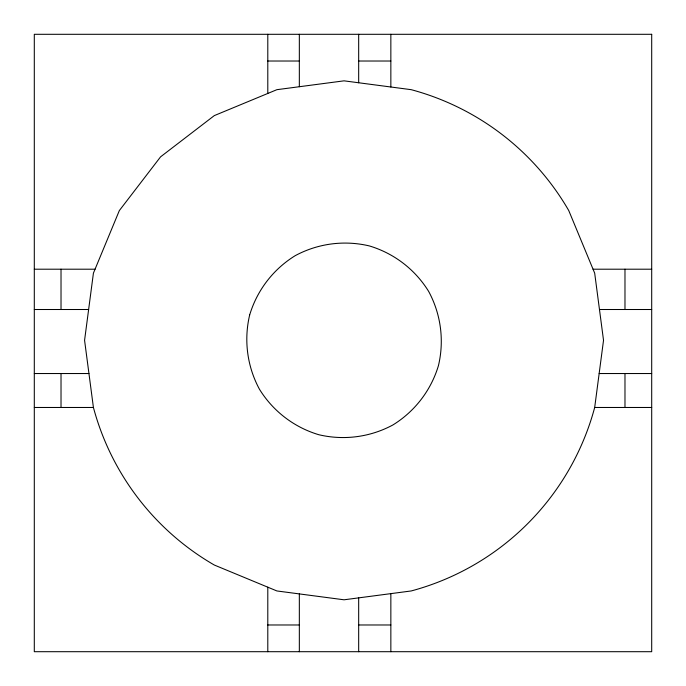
<?xml version="1.0" encoding="UTF-8"?>
<svg xmlns="http://www.w3.org/2000/svg" width="686" height="686" viewBox="0 0 686 686"><rect width="100%" height="100%" fill="white"/><g stroke="black" fill="none" stroke-linecap="round" stroke-linejoin="round"><path stroke-width="1.03" d="M594.685 407.475L603.526 340.316L594.685 273.157L568.763 210.576A259.48 259.48 0 0 0 411.206 89.677L344.046 80.837L276.895 89.677L214.315 115.6L160.575 156.837L119.338 210.576L93.416 273.157L84.575 340.316L93.416 407.475A259.48 259.48 0 0 0 214.315 565.032L276.895 590.955L344.046 599.796L411.206 590.955A259.48 259.48 0 0 0 594.685 407.475L651.7 407.475M267.797 61.02L299.336 61.02M358.675 61.02L390.849 61.02M34.3 269.204L95.054 269.204M593.047 269.204L651.7 269.204M34.3 309.506L88.631 309.506M599.47 309.506L651.7 309.506M34.3 373.536L88.948 373.536M599.152 373.536L651.7 373.536M34.3 407.475L93.416 407.475M267.797 624.98L299.336 624.98M358.675 624.98L390.849 624.98M624.98 269.204L624.98 309.506M624.98 373.536L624.98 407.475M390.849 34.3L390.849 87.002M390.849 593.63L390.849 651.7M358.675 34.3L358.675 82.766M358.675 597.866L358.675 651.7M299.336 34.3L299.336 86.728M299.336 593.905L299.336 651.7M267.797 34.3L267.797 93.45M267.797 587.182L267.797 651.7M61.02 269.204L61.02 309.506M61.02 373.536L61.02 407.475M249.653 315.02C243.702 340.119 247.174 366.478 259.419 389.176C272.951 411.137 294.045 427.318 318.758 434.71C343.858 440.661 370.208 437.196 392.915 424.951C414.867 411.411 431.048 390.317 438.448 365.612C444.399 340.513 440.927 314.154 428.681 291.456C415.15 269.495 394.056 253.314 369.342 245.922C344.243 239.971 317.892 243.436 295.186 255.681C273.234 269.221 257.044 290.315 249.653 315.02M651.7 34.3L34.3 34.3L34.3 651.7L651.7 651.7L651.7 34.3"/></g></svg>
